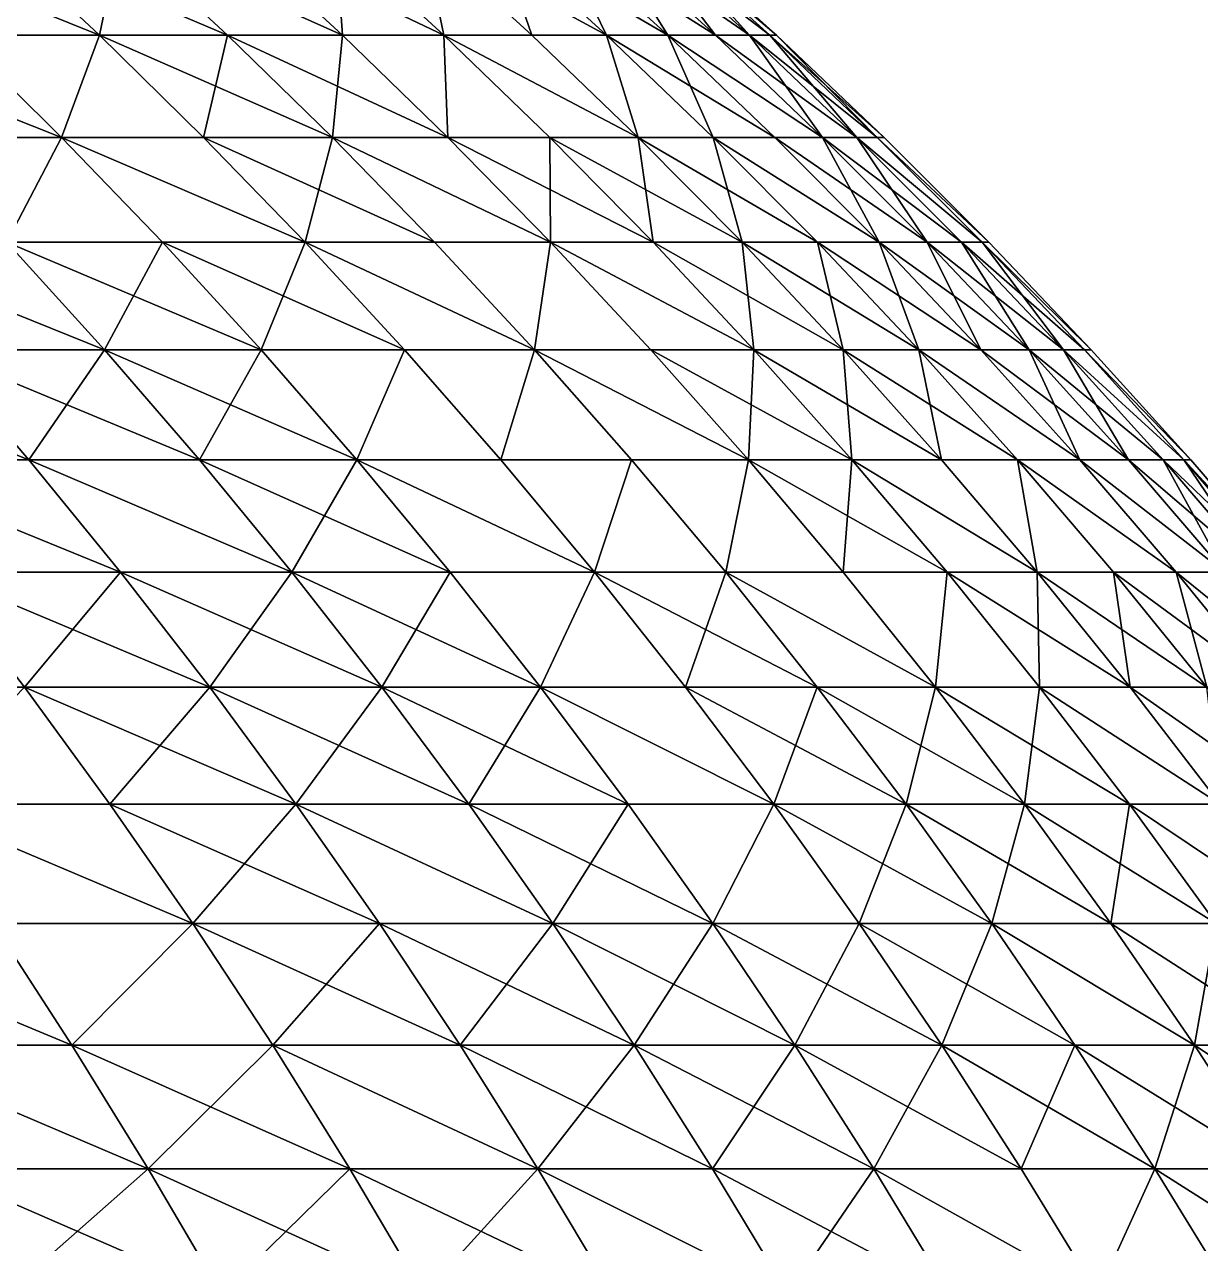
# Model space of a CAD drawing. Header units: millimetres. Extents: x -3250 to 8000, y -3250 to 3250.
# Drawn here: x 7643 to 7801.1, y 424 to 587.9 of the extents above; entities that cross this region are included whole.
import ezdxf

# ---------------------------------------------------------------- set-up
doc = ezdxf.new("R2010")
doc.units = ezdxf.units.MM
doc.header["$MEASUREMENT"] = 0
doc.layers.add('MESH_3D', color=2, linetype='CONTINUOUS')

msp = doc.modelspace()

# ---------------------------------------------------------------- linework, layer by layer
at = {"layer": 'MESH_3D'}
for points in [[(7619.86, 599.82, 2806.61), (7638.77, 599.82, 2877.16), (7653.1, 586.44, 2873.51)], [(7619.86, 599.82, 2806.61), (7653.1, 586.44, 2873.51), (7634.1, 586.44, 2802.61)], [(7638.77, 599.82, 23822.84), (7634.1, 586.44, 23897.39), (7653.1, 586.44, 23826.49)], [(7638.77, 599.82, 2877.16), (7655.9, 599.82, 2948.16), (7670.32, 586.44, 2944.87)], [(7638.77, 599.82, 2877.16), (7670.32, 586.44, 2944.87), (7653.1, 586.44, 2873.51)], [(7655.9, 599.82, 23751.84), (7638.77, 599.82, 23822.84), (7653.1, 586.44, 23826.49)], [(7655.9, 599.82, 23751.84), (7653.1, 586.44, 23826.49), (7670.32, 586.44, 23755.13)], [(7655.9, 599.82, 2948.16), (7685.76, 586.44, 3016.63), (7670.32, 586.44, 2944.87)], [(7655.9, 599.82, 2948.16), (7671.27, 599.82, 3019.56), (7685.76, 586.44, 3016.63)], [(7685.76, 586.44, 23683.37), (7655.9, 599.82, 23751.84), (7670.32, 586.44, 23755.13)], [(7671.27, 599.82, 23680.44), (7655.9, 599.82, 23751.84), (7685.76, 586.44, 23683.37)], [(7671.27, 599.82, 3019.56), (7699.41, 586.44, 3088.76), (7685.76, 586.44, 3016.63)], [(7671.27, 599.82, 3019.56), (7684.85, 599.82, 3091.32), (7699.41, 586.44, 3088.76)], [(7684.85, 599.82, 23608.68), (7671.27, 599.82, 23680.44), (7685.76, 586.44, 23683.37)], [(7684.85, 599.82, 3091.32), (7696.63, 599.82, 3163.4), (7699.41, 586.44, 3088.76)], [(7684.85, 599.82, 23608.68), (7685.76, 586.44, 23683.37), (7699.41, 586.44, 23611.24)], [(7696.63, 599.82, 23536.6), (7684.85, 599.82, 23608.68), (7699.41, 586.44, 23611.24)], [(7696.63, 599.82, 3163.4), (7721.29, 586.44, 3233.91), (7711.25, 586.44, 3161.2)], [(7696.63, 599.82, 3163.4), (7706.61, 599.82, 3235.75), (7721.29, 586.44, 3233.91)], [(7699.41, 586.44, 3088.76), (7696.63, 599.82, 3163.4), (7711.25, 586.44, 3161.2)], [(7696.63, 599.82, 23536.6), (7699.41, 586.44, 23611.24), (7711.25, 586.44, 23538.8)], [(7706.61, 599.82, 23464.25), (7696.63, 599.82, 23536.6), (7711.25, 586.44, 23538.8)], [(7706.61, 599.82, 3235.75), (7714.79, 599.82, 3308.33), (7721.29, 586.44, 3233.91)], [(7706.61, 599.82, 23464.25), (7711.25, 586.44, 23538.8), (7721.29, 586.44, 23466.09)], [(7729.51, 586.44, 23393.14), (7706.61, 599.82, 23464.25), (7721.29, 586.44, 23466.09)], [(7714.79, 599.82, 23391.67), (7706.61, 599.82, 23464.25), (7729.51, 586.44, 23393.14)], [(7714.79, 599.82, 3308.33), (7721.16, 599.82, 3381.09), (7735.91, 586.44, 3379.98)], [(7714.79, 599.82, 3308.33), (7735.91, 586.44, 3379.98), (7729.51, 586.44, 3306.86)], [(7721.29, 586.44, 3233.91), (7714.79, 599.82, 3308.33), (7729.51, 586.44, 3306.86)], [(7721.16, 599.82, 23318.91), (7714.79, 599.82, 23391.67), (7729.51, 586.44, 23393.14)], [(7721.16, 599.82, 3381.09), (7725.71, 599.82, 3453.98), (7740.48, 586.44, 3453.25)], [(7721.16, 599.82, 3381.09), (7740.48, 586.44, 3453.25), (7735.91, 586.44, 3379.98)], [(7721.16, 599.82, 23318.91), (7729.51, 586.44, 23393.14), (7735.91, 586.44, 23320.02)], [(7725.71, 599.82, 23246.02), (7721.16, 599.82, 23318.91), (7735.91, 586.44, 23320.02)], [(7725.71, 599.82, 3453.98), (7728.44, 599.82, 3526.97), (7743.22, 586.44, 3526.6)], [(7725.71, 599.82, 3453.98), (7743.22, 586.44, 3526.6), (7740.48, 586.44, 3453.25)], [(7725.71, 599.82, 23246.02), (7735.91, 586.44, 23320.02), (7740.48, 586.44, 23246.75)], [(7728.44, 599.82, 23173.03), (7725.71, 599.82, 23246.02), (7740.48, 586.44, 23246.75)], [(7728.44, 599.82, 3526.97), (7744.14, 586.44, 3600), (7743.22, 586.44, 3526.6)], [(7728.44, 599.82, 3526.97), (7729.35, 599.82, 3600), (7744.14, 586.44, 3600)], [(7728.44, 599.82, 23173.03), (7740.48, 586.44, 23246.75), (7743.22, 586.44, 23173.4)], [(7728.44, 599.82, 23173.03), (7744.14, 586.44, 23100), (7729.35, 599.82, 23100)], [(7728.44, 599.82, 23173.03), (7743.22, 586.44, 23173.4), (7744.14, 586.44, 23100)], [(7744.14, 586.44, 23100), (7744.14, 586.44, 3600), (7729.35, 599.82, 3600)], [(7729.35, 599.82, 23100), (7744.14, 586.44, 23100), (7729.35, 599.82, 3600)], [(7613.34, 586.44, 2732.2), (7648.01, 572.69, 2798.69), (7627.15, 572.69, 2727.94)], [(7613.34, 586.44, 2732.2), (7634.1, 586.44, 2802.61), (7648.01, 572.69, 2798.69)], [(7634.1, 586.44, 23897.39), (7627.15, 572.69, 23972.06), (7648.01, 572.69, 23901.31)], [(7634.1, 586.44, 2802.61), (7653.1, 586.44, 2873.51), (7648.01, 572.69, 2798.69)], [(7653.1, 586.44, 23826.49), (7634.1, 586.44, 23897.39), (7648.01, 572.69, 23901.31)], [(7648.01, 572.69, 2798.69), (7653.1, 586.44, 2873.51), (7667.1, 572.69, 2869.95)], [(7653.1, 586.44, 23826.49), (7648.01, 572.69, 23901.31), (7667.1, 572.69, 23830.05)], [(7653.1, 586.44, 2873.51), (7670.32, 586.44, 2944.87), (7684.41, 572.69, 2941.65)], [(7653.1, 586.44, 2873.51), (7684.41, 572.69, 2941.65), (7667.1, 572.69, 2869.95)], [(7670.32, 586.44, 23755.13), (7653.1, 586.44, 23826.49), (7667.1, 572.69, 23830.05)], [(7670.32, 586.44, 23755.13), (7667.1, 572.69, 23830.05), (7684.41, 572.69, 23758.35)], [(7670.32, 586.44, 2944.87), (7699.93, 572.69, 3013.77), (7684.41, 572.69, 2941.65)], [(7670.32, 586.44, 2944.87), (7685.76, 586.44, 3016.63), (7699.93, 572.69, 3013.77)], [(7685.76, 586.44, 23683.37), (7670.32, 586.44, 23755.13), (7684.41, 572.69, 23758.35)], [(7685.76, 586.44, 23683.37), (7684.41, 572.69, 23758.35), (7699.93, 572.69, 23686.23)], [(7685.76, 586.44, 3016.63), (7699.41, 586.44, 3088.76), (7699.93, 572.69, 3013.77)], [(7699.41, 586.44, 23611.24), (7685.76, 586.44, 23683.37), (7699.93, 572.69, 23686.23)], [(7699.41, 586.44, 3088.76), (7725.54, 572.69, 3159.05), (7713.64, 572.69, 3086.25)], [(7699.41, 586.44, 3088.76), (7711.25, 586.44, 3161.2), (7725.54, 572.69, 3159.05)], [(7699.93, 572.69, 3013.77), (7699.41, 586.44, 3088.76), (7713.64, 572.69, 3086.25)], [(7699.41, 586.44, 23611.24), (7699.93, 572.69, 23686.23), (7713.64, 572.69, 23613.75)], [(7725.54, 572.69, 23540.95), (7699.41, 586.44, 23611.24), (7713.64, 572.69, 23613.75)], [(7711.25, 586.44, 23538.8), (7699.41, 586.44, 23611.24), (7725.54, 572.69, 23540.95)], [(7711.25, 586.44, 3161.2), (7721.29, 586.44, 3233.91), (7725.54, 572.69, 3159.05)], [(7721.29, 586.44, 23466.09), (7711.25, 586.44, 23538.8), (7725.54, 572.69, 23540.95)], [(7721.29, 586.44, 3233.91), (7729.51, 586.44, 3306.86), (7743.89, 572.69, 3305.42)], [(7721.29, 586.44, 3233.91), (7743.89, 572.69, 3305.42), (7735.63, 572.69, 3232.12)], [(7725.54, 572.69, 3159.05), (7721.29, 586.44, 3233.91), (7735.63, 572.69, 3232.12)], [(7721.29, 586.44, 23466.09), (7725.54, 572.69, 23540.95), (7735.63, 572.69, 23467.88)], [(7729.51, 586.44, 23393.14), (7721.29, 586.44, 23466.09), (7735.63, 572.69, 23467.88)], [(7729.51, 586.44, 3306.86), (7750.32, 572.69, 3378.9), (7743.89, 572.69, 3305.42)], [(7729.51, 586.44, 3306.86), (7735.91, 586.44, 3379.98), (7750.32, 572.69, 3378.9)], [(7729.51, 586.44, 23393.14), (7735.63, 572.69, 23467.88), (7743.89, 572.69, 23394.58)], [(7750.32, 572.69, 23321.1), (7729.51, 586.44, 23393.14), (7743.89, 572.69, 23394.58)], [(7735.91, 586.44, 23320.02), (7729.51, 586.44, 23393.14), (7750.32, 572.69, 23321.1)], [(7735.91, 586.44, 3379.98), (7754.91, 572.69, 3452.53), (7750.32, 572.69, 3378.9)], [(7735.91, 586.44, 3379.98), (7740.48, 586.44, 3453.25), (7754.91, 572.69, 3452.53)], [(7740.48, 586.44, 23246.75), (7735.91, 586.44, 23320.02), (7750.32, 572.69, 23321.1)], [(7740.48, 586.44, 3453.25), (7757.67, 572.69, 3526.24), (7754.91, 572.69, 3452.53)], [(7740.48, 586.44, 3453.25), (7743.22, 586.44, 3526.6), (7757.67, 572.69, 3526.24)], [(7740.48, 586.44, 23246.75), (7750.32, 572.69, 23321.1), (7754.91, 572.69, 23247.47)], [(7743.22, 586.44, 23173.4), (7740.48, 586.44, 23246.75), (7754.91, 572.69, 23247.47)], [(7743.22, 586.44, 3526.6), (7744.14, 586.44, 3600), (7758.59, 572.69, 3600)], [(7743.22, 586.44, 3526.6), (7758.59, 572.69, 3600), (7757.67, 572.69, 3526.24)], [(7743.22, 586.44, 23173.4), (7757.67, 572.69, 23173.76), (7744.14, 586.44, 23100)], [(7743.22, 586.44, 23173.4), (7754.91, 572.69, 23247.47), (7757.67, 572.69, 23173.76)], [(7758.59, 572.69, 23100), (7758.59, 572.69, 3600), (7744.14, 586.44, 3600)], [(7744.14, 586.44, 23100), (7758.59, 572.69, 23100), (7744.14, 586.44, 3600)], [(7757.67, 572.69, 23173.76), (7758.59, 572.69, 23100), (7744.14, 586.44, 23100)], [(7627.15, 572.69, 2727.94), (7648.01, 572.69, 2798.69), (7640.63, 558.59, 2723.78)], [(7648.01, 572.69, 23901.31), (7627.15, 572.69, 23972.06), (7640.63, 558.59, 23976.22)], [(7640.63, 558.59, 2723.78), (7648.01, 572.69, 2798.69), (7661.59, 558.59, 2794.87)], [(7648.01, 572.69, 23901.31), (7640.63, 558.59, 23976.22), (7661.59, 558.59, 23905.13)], [(7648.01, 572.69, 2798.69), (7667.1, 572.69, 2869.95), (7680.77, 558.59, 2866.47)], [(7648.01, 572.69, 2798.69), (7680.77, 558.59, 2866.47), (7661.59, 558.59, 2794.87)], [(7680.77, 558.59, 23833.53), (7648.01, 572.69, 23901.31), (7661.59, 558.59, 23905.13)], [(7667.1, 572.69, 23830.05), (7648.01, 572.69, 23901.31), (7680.77, 558.59, 23833.53)], [(7667.1, 572.69, 2869.95), (7698.16, 558.59, 2938.51), (7680.77, 558.59, 2866.47)], [(7667.1, 572.69, 2869.95), (7684.41, 572.69, 2941.65), (7698.16, 558.59, 2938.51)], [(7684.41, 572.69, 23758.35), (7667.1, 572.69, 23830.05), (7680.77, 558.59, 23833.53)], [(7684.41, 572.69, 23758.35), (7680.77, 558.59, 23833.53), (7698.16, 558.59, 23761.49)], [(7684.41, 572.69, 2941.65), (7699.93, 572.69, 3013.77), (7713.75, 558.59, 3010.97)], [(7684.41, 572.69, 2941.65), (7713.75, 558.59, 3010.97), (7698.16, 558.59, 2938.51)], [(7713.75, 558.59, 23689.03), (7684.41, 572.69, 23758.35), (7698.16, 558.59, 23761.49)], [(7699.93, 572.69, 23686.23), (7684.41, 572.69, 23758.35), (7713.75, 558.59, 23689.03)], [(7699.93, 572.69, 3013.77), (7727.53, 558.59, 3083.8), (7713.75, 558.59, 3010.97)], [(7699.93, 572.69, 3013.77), (7713.64, 572.69, 3086.25), (7727.53, 558.59, 3083.8)], [(7713.64, 572.69, 23613.75), (7699.93, 572.69, 23686.23), (7713.75, 558.59, 23689.03)], [(7713.64, 572.69, 3086.25), (7725.54, 572.69, 3159.05), (7739.49, 558.59, 3156.94)], [(7713.64, 572.69, 3086.25), (7739.49, 558.59, 3156.94), (7727.53, 558.59, 3083.8)], [(7713.64, 572.69, 23613.75), (7713.75, 558.59, 23689.03), (7727.53, 558.59, 23616.2)], [(7725.54, 572.69, 23540.95), (7713.64, 572.69, 23613.75), (7727.53, 558.59, 23616.2)], [(7725.54, 572.69, 3159.05), (7735.63, 572.69, 3232.12), (7749.62, 558.59, 3230.36)], [(7725.54, 572.69, 3159.05), (7749.62, 558.59, 3230.36), (7739.49, 558.59, 3156.94)], [(7725.54, 572.69, 23540.95), (7727.53, 558.59, 23616.2), (7739.49, 558.59, 23543.06)], [(7735.63, 572.69, 23467.88), (7725.54, 572.69, 23540.95), (7739.49, 558.59, 23543.06)], [(7735.63, 572.69, 3232.12), (7743.89, 572.69, 3305.42), (7757.92, 558.59, 3304.02)], [(7735.63, 572.69, 3232.12), (7757.92, 558.59, 3304.02), (7749.62, 558.59, 3230.36)], [(7735.63, 572.69, 23467.88), (7739.49, 558.59, 23543.06), (7749.62, 558.59, 23469.64)], [(7757.92, 558.59, 23395.98), (7735.63, 572.69, 23467.88), (7749.62, 558.59, 23469.64)], [(7743.89, 572.69, 23394.58), (7735.63, 572.69, 23467.88), (7757.92, 558.59, 23395.98)], [(7743.89, 572.69, 3305.42), (7750.32, 572.69, 3378.9), (7764.38, 558.59, 3377.85)], [(7743.89, 572.69, 3305.42), (7764.38, 558.59, 3377.85), (7757.92, 558.59, 3304.02)], [(7750.32, 572.69, 23321.1), (7743.89, 572.69, 23394.58), (7757.92, 558.59, 23395.98)], [(7750.32, 572.69, 3378.9), (7769, 558.59, 3451.82), (7764.38, 558.59, 3377.85)], [(7750.32, 572.69, 3378.9), (7754.91, 572.69, 3452.53), (7769, 558.59, 3451.82)], [(7750.32, 572.69, 23321.1), (7757.92, 558.59, 23395.98), (7764.38, 558.59, 23322.15)], [(7754.91, 572.69, 23247.47), (7750.32, 572.69, 23321.1), (7764.38, 558.59, 23322.15)], [(7754.91, 572.69, 3452.53), (7757.67, 572.69, 3526.24), (7771.77, 558.59, 3525.89)], [(7754.91, 572.69, 3452.53), (7771.77, 558.59, 3525.89), (7769, 558.59, 3451.82)], [(7754.91, 572.69, 23247.47), (7764.38, 558.59, 23322.15), (7769, 558.59, 23248.18)], [(7771.77, 558.59, 23174.11), (7754.91, 572.69, 23247.47), (7769, 558.59, 23248.18)], [(7757.67, 572.69, 23173.76), (7754.91, 572.69, 23247.47), (7771.77, 558.59, 23174.11)], [(7757.67, 572.69, 3526.24), (7758.59, 572.69, 3600), (7772.69, 558.59, 3600)], [(7757.67, 572.69, 3526.24), (7772.69, 558.59, 3600), (7771.77, 558.59, 3525.89)], [(7757.67, 572.69, 23173.76), (7771.77, 558.59, 23174.11), (7772.69, 558.59, 23100)], [(7757.67, 572.69, 23173.76), (7772.69, 558.59, 23100), (7758.59, 572.69, 23100)], [(7758.59, 572.69, 23100), (7772.69, 558.59, 23100), (7772.69, 558.59, 3600)], [(7758.59, 572.69, 23100), (7772.69, 558.59, 3600), (7758.59, 572.69, 3600)], [(7617.9, 558.59, 2653.24), (7640.63, 558.59, 2723.78), (7653.76, 544.14, 2719.73)], [(7617.9, 558.59, 2653.24), (7653.76, 544.14, 2719.73), (7630.93, 544.14, 2648.86)], [(7653.76, 544.14, 23980.27), (7617.9, 558.59, 24046.76), (7630.93, 544.14, 24051.14)], [(7640.63, 558.59, 23976.22), (7617.9, 558.59, 24046.76), (7653.76, 544.14, 23980.27)], [(7640.63, 558.59, 2723.78), (7674.82, 544.14, 2791.15), (7653.76, 544.14, 2719.73)], [(7640.63, 558.59, 2723.78), (7661.59, 558.59, 2794.87), (7674.82, 544.14, 2791.15)], [(7661.59, 558.59, 23905.13), (7640.63, 558.59, 23976.22), (7653.76, 544.14, 23980.27)], [(7661.59, 558.59, 23905.13), (7653.76, 544.14, 23980.27), (7674.82, 544.14, 23908.85)], [(7661.59, 558.59, 2794.87), (7694.09, 544.14, 2863.07), (7674.82, 544.14, 2791.15)], [(7661.59, 558.59, 2794.87), (7680.77, 558.59, 2866.47), (7694.09, 544.14, 2863.07)], [(7680.77, 558.59, 23833.53), (7661.59, 558.59, 23905.13), (7674.82, 544.14, 23908.85)], [(7680.77, 558.59, 23833.53), (7674.82, 544.14, 23908.85), (7694.09, 544.14, 23836.93)], [(7680.77, 558.59, 2866.47), (7698.16, 558.59, 2938.51), (7711.57, 544.14, 2935.45)], [(7680.77, 558.59, 2866.47), (7711.57, 544.14, 2935.45), (7694.09, 544.14, 2863.07)], [(7711.57, 544.14, 23764.55), (7680.77, 558.59, 23833.53), (7694.09, 544.14, 23836.93)], [(7698.16, 558.59, 23761.49), (7680.77, 558.59, 23833.53), (7711.57, 544.14, 23764.55)], [(7698.16, 558.59, 2938.51), (7713.75, 558.59, 3010.97), (7711.57, 544.14, 2935.45)], [(7713.75, 558.59, 23689.03), (7698.16, 558.59, 23761.49), (7711.57, 544.14, 23764.55)], [(7711.57, 544.14, 2935.45), (7713.75, 558.59, 3010.97), (7727.23, 544.14, 3008.25)], [(7713.75, 558.59, 23689.03), (7711.57, 544.14, 23764.55), (7727.23, 544.14, 23691.75)], [(7713.75, 558.59, 3010.97), (7727.53, 558.59, 3083.8), (7741.07, 544.14, 3081.41)], [(7713.75, 558.59, 3010.97), (7741.07, 544.14, 3081.41), (7727.23, 544.14, 3008.25)], [(7741.07, 544.14, 23618.59), (7713.75, 558.59, 23689.03), (7727.23, 544.14, 23691.75)], [(7727.53, 558.59, 23616.2), (7713.75, 558.59, 23689.03), (7741.07, 544.14, 23618.59)], [(7727.53, 558.59, 3083.8), (7739.49, 558.59, 3156.94), (7741.07, 544.14, 3081.41)], [(7753.09, 544.14, 23545.11), (7727.53, 558.59, 23616.2), (7741.07, 544.14, 23618.59)], [(7739.49, 558.59, 23543.06), (7727.53, 558.59, 23616.2), (7753.09, 544.14, 23545.11)], [(7739.49, 558.59, 3156.94), (7749.62, 558.59, 3230.36), (7763.26, 544.14, 3228.65)], [(7739.49, 558.59, 3156.94), (7763.26, 544.14, 3228.65), (7753.09, 544.14, 3154.89)], [(7741.07, 544.14, 3081.41), (7739.49, 558.59, 3156.94), (7753.09, 544.14, 3154.89)], [(7749.62, 558.59, 23469.64), (7739.49, 558.59, 23543.06), (7753.09, 544.14, 23545.11)], [(7749.62, 558.59, 3230.36), (7757.92, 558.59, 3304.02), (7771.6, 544.14, 3302.65)], [(7749.62, 558.59, 3230.36), (7771.6, 544.14, 3302.65), (7763.26, 544.14, 3228.65)], [(7749.62, 558.59, 23469.64), (7753.09, 544.14, 23545.11), (7763.26, 544.14, 23471.35)], [(7757.92, 558.59, 23395.98), (7749.62, 558.59, 23469.64), (7763.26, 544.14, 23471.35)], [(7757.92, 558.59, 3304.02), (7764.38, 558.59, 3377.85), (7778.09, 544.14, 3376.82)], [(7757.92, 558.59, 3304.02), (7778.09, 544.14, 3376.82), (7771.6, 544.14, 3302.65)], [(7757.92, 558.59, 23395.98), (7763.26, 544.14, 23471.35), (7771.6, 544.14, 23397.35)], [(7764.38, 558.59, 23322.15), (7757.92, 558.59, 23395.98), (7771.6, 544.14, 23397.35)], [(7764.38, 558.59, 3377.85), (7769, 558.59, 3451.82), (7782.73, 544.14, 3451.14)], [(7764.38, 558.59, 3377.85), (7782.73, 544.14, 3451.14), (7778.09, 544.14, 3376.82)], [(7764.38, 558.59, 23322.15), (7771.6, 544.14, 23397.35), (7778.09, 544.14, 23323.18)], [(7769, 558.59, 23248.18), (7764.38, 558.59, 23322.15), (7778.09, 544.14, 23323.18)], [(7769, 558.59, 3451.82), (7771.77, 558.59, 3525.89), (7785.51, 544.14, 3525.55)], [(7769, 558.59, 3451.82), (7785.51, 544.14, 3525.55), (7782.73, 544.14, 3451.14)], [(7769, 558.59, 23248.18), (7778.09, 544.14, 23323.18), (7782.73, 544.14, 23248.86)], [(7771.77, 558.59, 23174.11), (7769, 558.59, 23248.18), (7782.73, 544.14, 23248.86)], [(7771.77, 558.59, 3525.89), (7772.69, 558.59, 3600), (7786.44, 544.14, 3600)], [(7771.77, 558.59, 3525.89), (7786.44, 544.14, 3600), (7785.51, 544.14, 3525.55)], [(7771.77, 558.59, 23174.11), (7782.73, 544.14, 23248.86), (7785.51, 544.14, 23174.45)], [(7771.77, 558.59, 23174.11), (7785.51, 544.14, 23174.45), (7786.44, 544.14, 23100)], [(7771.77, 558.59, 23174.11), (7786.44, 544.14, 23100), (7772.69, 558.59, 23100)], [(7786.44, 544.14, 23100), (7786.44, 544.14, 3600), (7772.69, 558.59, 3600)], [(7772.69, 558.59, 23100), (7786.44, 544.14, 23100), (7772.69, 558.59, 3600)], [(7606.34, 544.14, 2578.58), (7643.62, 529.35, 2644.6), (7618.91, 529.35, 2574)], [(7606.34, 544.14, 2578.58), (7630.93, 544.14, 2648.86), (7643.62, 529.35, 2644.6)], [(7630.93, 544.14, 24051.14), (7618.91, 529.35, 24126), (7643.62, 529.35, 24055.4)], [(7630.93, 544.14, 2648.86), (7653.76, 544.14, 2719.73), (7666.55, 529.35, 2715.79)], [(7630.93, 544.14, 2648.86), (7666.55, 529.35, 2715.79), (7643.62, 529.35, 2644.6)], [(7653.76, 544.14, 23980.27), (7630.93, 544.14, 24051.14), (7643.62, 529.35, 24055.4)], [(7653.76, 544.14, 23980.27), (7643.62, 529.35, 24055.4), (7666.55, 529.35, 23984.21)], [(7653.76, 544.14, 2719.73), (7687.7, 529.35, 2787.53), (7666.55, 529.35, 2715.79)], [(7653.76, 544.14, 2719.73), (7674.82, 544.14, 2791.15), (7687.7, 529.35, 2787.53)], [(7674.82, 544.14, 23908.85), (7653.76, 544.14, 23980.27), (7666.55, 529.35, 23984.21)], [(7674.82, 544.14, 23908.85), (7666.55, 529.35, 23984.21), (7687.7, 529.35, 23912.47)], [(7674.82, 544.14, 2791.15), (7694.09, 544.14, 2863.07), (7687.7, 529.35, 2787.53)], [(7694.09, 544.14, 23836.93), (7674.82, 544.14, 23908.85), (7687.7, 529.35, 23912.47)], [(7687.7, 529.35, 2787.53), (7694.09, 544.14, 2863.07), (7707.06, 529.35, 2859.77)], [(7694.09, 544.14, 23836.93), (7687.7, 529.35, 23912.47), (7707.06, 529.35, 23840.23)], [(7694.09, 544.14, 2863.07), (7711.57, 544.14, 2935.45), (7707.06, 529.35, 2859.77)], [(7711.57, 544.14, 23764.55), (7694.09, 544.14, 23836.93), (7707.06, 529.35, 23840.23)], [(7707.06, 529.35, 2859.77), (7711.57, 544.14, 2935.45), (7724.61, 529.35, 2932.48)], [(7711.57, 544.14, 23764.55), (7707.06, 529.35, 23840.23), (7724.61, 529.35, 23767.52)], [(7711.57, 544.14, 2935.45), (7740.35, 529.35, 3005.6), (7724.61, 529.35, 2932.48)], [(7711.57, 544.14, 2935.45), (7727.23, 544.14, 3008.25), (7740.35, 529.35, 3005.6)], [(7740.35, 529.35, 23694.4), (7711.57, 544.14, 23764.55), (7724.61, 529.35, 23767.52)], [(7727.23, 544.14, 23691.75), (7711.57, 544.14, 23764.55), (7740.35, 529.35, 23694.4)], [(7727.23, 544.14, 3008.25), (7741.07, 544.14, 3081.41), (7754.25, 529.35, 3079.09)], [(7727.23, 544.14, 3008.25), (7754.25, 529.35, 3079.09), (7740.35, 529.35, 3005.6)], [(7741.07, 544.14, 23618.59), (7727.23, 544.14, 23691.75), (7740.35, 529.35, 23694.4)], [(7741.07, 544.14, 23618.59), (7740.35, 529.35, 23694.4), (7754.25, 529.35, 23620.91)], [(7741.07, 544.14, 3081.41), (7766.32, 529.35, 3152.9), (7754.25, 529.35, 3079.09)], [(7741.07, 544.14, 3081.41), (7753.09, 544.14, 3154.89), (7766.32, 529.35, 3152.9)], [(7753.09, 544.14, 23545.11), (7741.07, 544.14, 23618.59), (7754.25, 529.35, 23620.91)], [(7753.09, 544.14, 3154.89), (7776.54, 529.35, 3226.99), (7766.32, 529.35, 3152.9)], [(7753.09, 544.14, 3154.89), (7763.26, 544.14, 3228.65), (7776.54, 529.35, 3226.99)], [(7753.09, 544.14, 23545.11), (7754.25, 529.35, 23620.91), (7766.32, 529.35, 23547.1)], [(7763.26, 544.14, 23471.35), (7753.09, 544.14, 23545.11), (7766.32, 529.35, 23547.1)], [(7763.26, 544.14, 3228.65), (7771.6, 544.14, 3302.65), (7784.92, 529.35, 3301.31)], [(7763.26, 544.14, 3228.65), (7784.92, 529.35, 3301.31), (7776.54, 529.35, 3226.99)], [(7763.26, 544.14, 23471.35), (7766.32, 529.35, 23547.1), (7776.54, 529.35, 23473.01)], [(7784.92, 529.35, 23398.69), (7763.26, 544.14, 23471.35), (7776.54, 529.35, 23473.01)], [(7771.6, 544.14, 23397.35), (7763.26, 544.14, 23471.35), (7784.92, 529.35, 23398.69)], [(7771.6, 544.14, 3302.65), (7791.44, 529.35, 3375.82), (7784.92, 529.35, 3301.31)], [(7771.6, 544.14, 3302.65), (7778.09, 544.14, 3376.82), (7791.44, 529.35, 3375.82)], [(7778.09, 544.14, 23323.18), (7771.6, 544.14, 23397.35), (7784.92, 529.35, 23398.69)], [(7778.09, 544.14, 3376.82), (7782.73, 544.14, 3451.14), (7796.1, 529.35, 3450.47)], [(7778.09, 544.14, 3376.82), (7796.1, 529.35, 3450.47), (7791.44, 529.35, 3375.82)], [(7778.09, 544.14, 23323.18), (7784.92, 529.35, 23398.69), (7791.44, 529.35, 23324.18)], [(7782.73, 544.14, 23248.86), (7778.09, 544.14, 23323.18), (7791.44, 529.35, 23324.18)], [(7782.73, 544.14, 3451.14), (7798.89, 529.35, 3525.21), (7796.1, 529.35, 3450.47)], [(7782.73, 544.14, 3451.14), (7785.51, 544.14, 3525.55), (7798.89, 529.35, 3525.21)], [(7782.73, 544.14, 23248.86), (7791.44, 529.35, 23324.18), (7796.1, 529.35, 23249.53)], [(7798.89, 529.35, 23174.79), (7782.73, 544.14, 23248.86), (7796.1, 529.35, 23249.53)], [(7785.51, 544.14, 23174.45), (7782.73, 544.14, 23248.86), (7798.89, 529.35, 23174.79)], [(7785.51, 544.14, 3525.55), (7786.44, 544.14, 3600), (7799.82, 529.35, 3600)], [(7785.51, 544.14, 3525.55), (7799.82, 529.35, 3600), (7798.89, 529.35, 3525.21)], [(7785.51, 544.14, 23174.45), (7798.89, 529.35, 23174.79), (7799.82, 529.35, 23100)], [(7785.51, 544.14, 23174.45), (7799.82, 529.35, 23100), (7786.44, 544.14, 23100)], [(7799.82, 529.35, 23100), (7799.82, 529.35, 3600), (7786.44, 544.14, 3600)], [(7786.44, 544.14, 23100), (7799.82, 529.35, 23100), (7786.44, 544.14, 3600)], [(7618.91, 529.35, 2574), (7655.95, 514.23, 2640.45), (7631.14, 514.23, 2569.55)], [(7618.91, 529.35, 2574), (7643.62, 529.35, 2644.6), (7655.95, 514.23, 2640.45)], [(7655.95, 514.23, 24059.55), (7618.91, 529.35, 24126), (7631.14, 514.23, 24130.45)], [(7643.62, 529.35, 24055.4), (7618.91, 529.35, 24126), (7655.95, 514.23, 24059.55)], [(7643.62, 529.35, 2644.6), (7666.55, 529.35, 2715.79), (7678.98, 514.23, 2711.95)], [(7643.62, 529.35, 2644.6), (7678.98, 514.23, 2711.95), (7655.95, 514.23, 2640.45)], [(7678.98, 514.23, 23988.05), (7643.62, 529.35, 24055.4), (7655.95, 514.23, 24059.55)], [(7666.55, 529.35, 23984.21), (7643.62, 529.35, 24055.4), (7678.98, 514.23, 23988.05)], [(7666.55, 529.35, 2715.79), (7700.23, 514.23, 2784), (7678.98, 514.23, 2711.95)], [(7666.55, 529.35, 2715.79), (7687.7, 529.35, 2787.53), (7700.23, 514.23, 2784)], [(7687.7, 529.35, 23912.47), (7666.55, 529.35, 23984.21), (7678.98, 514.23, 23988.05)], [(7687.7, 529.35, 23912.47), (7678.98, 514.23, 23988.05), (7700.23, 514.23, 23916)], [(7687.7, 529.35, 2787.53), (7707.06, 529.35, 2859.77), (7719.67, 514.23, 2856.56)], [(7687.7, 529.35, 2787.53), (7719.67, 514.23, 2856.56), (7700.23, 514.23, 2784)], [(7719.67, 514.23, 23843.44), (7687.7, 529.35, 23912.47), (7700.23, 514.23, 23916)], [(7707.06, 529.35, 23840.23), (7687.7, 529.35, 23912.47), (7719.67, 514.23, 23843.44)], [(7707.06, 529.35, 2859.77), (7724.61, 529.35, 2932.48), (7719.67, 514.23, 2856.56)], [(7724.61, 529.35, 23767.52), (7707.06, 529.35, 23840.23), (7719.67, 514.23, 23843.44)], [(7719.67, 514.23, 2856.56), (7724.61, 529.35, 2932.48), (7737.3, 514.23, 2929.58)], [(7724.61, 529.35, 23767.52), (7719.67, 514.23, 23843.44), (7737.3, 514.23, 23770.42)], [(7724.61, 529.35, 2932.48), (7740.35, 529.35, 3005.6), (7737.3, 514.23, 2929.58)], [(7740.35, 529.35, 23694.4), (7724.61, 529.35, 23767.52), (7737.3, 514.23, 23770.42)], [(7737.3, 514.23, 2929.58), (7740.35, 529.35, 3005.6), (7753.1, 514.23, 3003.02)], [(7740.35, 529.35, 23694.4), (7737.3, 514.23, 23770.42), (7753.1, 514.23, 23696.98)], [(7740.35, 529.35, 3005.6), (7754.25, 529.35, 3079.09), (7767.06, 514.23, 3076.83)], [(7740.35, 529.35, 3005.6), (7767.06, 514.23, 3076.83), (7753.1, 514.23, 3003.02)], [(7754.25, 529.35, 23620.91), (7740.35, 529.35, 23694.4), (7753.1, 514.23, 23696.98)], [(7754.25, 529.35, 23620.91), (7753.1, 514.23, 23696.98), (7767.06, 514.23, 23623.17)], [(7754.25, 529.35, 3079.09), (7779.18, 514.23, 3150.96), (7767.06, 514.23, 3076.83)], [(7754.25, 529.35, 3079.09), (7766.32, 529.35, 3152.9), (7779.18, 514.23, 3150.96)], [(7779.18, 514.23, 23549.04), (7754.25, 529.35, 23620.91), (7767.06, 514.23, 23623.17)], [(7766.32, 529.35, 23547.1), (7754.25, 529.35, 23620.91), (7779.18, 514.23, 23549.04)], [(7766.32, 529.35, 3152.9), (7776.54, 529.35, 3226.99), (7779.18, 514.23, 3150.96)], [(7776.54, 529.35, 23473.01), (7766.32, 529.35, 23547.1), (7779.18, 514.23, 23549.04)], [(7776.54, 529.35, 3226.99), (7784.92, 529.35, 3301.31), (7797.86, 514.23, 3300.02)], [(7776.54, 529.35, 3226.99), (7797.86, 514.23, 3300.02), (7789.45, 514.23, 3225.37)], [(7779.18, 514.23, 3150.96), (7776.54, 529.35, 3226.99), (7789.45, 514.23, 3225.37)], [(7776.54, 529.35, 23473.01), (7779.18, 514.23, 23549.04), (7789.45, 514.23, 23474.63)], [(7797.86, 514.23, 23399.98), (7776.54, 529.35, 23473.01), (7789.45, 514.23, 23474.63)], [(7784.92, 529.35, 23398.69), (7776.54, 529.35, 23473.01), (7797.86, 514.23, 23399.98)], [(7784.92, 529.35, 3301.31), (7791.44, 529.35, 3375.82), (7804.41, 514.23, 3374.85)], [(7784.92, 529.35, 3301.31), (7804.41, 514.23, 3374.85), (7797.86, 514.23, 3300.02)], [(7804.41, 514.23, 23325.15), (7784.92, 529.35, 23398.69), (7797.86, 514.23, 23399.98)], [(7791.44, 529.35, 23324.18), (7784.92, 529.35, 23398.69), (7804.41, 514.23, 23325.15)], [(7791.44, 529.35, 3375.82), (7796.1, 529.35, 3450.47), (7809.09, 514.23, 3449.82)], [(7791.44, 529.35, 3375.82), (7809.09, 514.23, 3449.82), (7804.41, 514.23, 3374.85)], [(7796.1, 529.35, 23249.53), (7791.44, 529.35, 23324.18), (7804.41, 514.23, 23325.15)], [(7796.1, 529.35, 3450.47), (7811.9, 514.23, 3524.89), (7809.09, 514.23, 3449.82)], [(7796.1, 529.35, 3450.47), (7798.89, 529.35, 3525.21), (7811.9, 514.23, 3524.89)], [(7796.1, 529.35, 23249.53), (7804.41, 514.23, 23325.15), (7809.09, 514.23, 23250.18)], [(7798.89, 529.35, 23174.79), (7796.1, 529.35, 23249.53), (7809.09, 514.23, 23250.18)], [(7798.89, 529.35, 3525.21), (7799.82, 529.35, 3600), (7812.84, 514.23, 3600)], [(7798.89, 529.35, 3525.21), (7812.84, 514.23, 3600), (7811.9, 514.23, 3524.89)], [(7798.89, 529.35, 23174.79), (7809.09, 514.23, 23250.18), (7811.9, 514.23, 23175.11)], [(7798.89, 529.35, 23174.79), (7811.9, 514.23, 23175.11), (7812.84, 514.23, 23100)], [(7798.89, 529.35, 23174.79), (7812.84, 514.23, 23100), (7799.82, 529.35, 23100)], [(7812.84, 514.23, 23100), (7812.84, 514.23, 3600), (7799.82, 529.35, 3600)], [(7799.82, 529.35, 23100), (7812.84, 514.23, 23100), (7799.82, 529.35, 3600)], [(7631.14, 514.23, 24130.45), (7616.33, 498.79, 24205.33), (7643.01, 498.79, 24134.77)], [(7631.14, 514.23, 2569.55), (7667.92, 498.79, 2636.43), (7643.01, 498.79, 2565.23)], [(7631.14, 514.23, 2569.55), (7655.95, 514.23, 2640.45), (7667.92, 498.79, 2636.43)], [(7655.95, 514.23, 24059.55), (7631.14, 514.23, 24130.45), (7643.01, 498.79, 24134.77)], [(7655.95, 514.23, 24059.55), (7643.01, 498.79, 24134.77), (7667.92, 498.79, 24063.57)], [(7655.95, 514.23, 2640.45), (7691.05, 498.79, 2708.23), (7667.92, 498.79, 2636.43)], [(7655.95, 514.23, 2640.45), (7678.98, 514.23, 2711.95), (7691.05, 498.79, 2708.23)], [(7678.98, 514.23, 23988.05), (7655.95, 514.23, 24059.55), (7667.92, 498.79, 24063.57)], [(7678.98, 514.23, 23988.05), (7667.92, 498.79, 24063.57), (7691.05, 498.79, 23991.77)], [(7678.98, 514.23, 2711.95), (7712.39, 498.79, 2780.58), (7691.05, 498.79, 2708.23)], [(7678.98, 514.23, 2711.95), (7700.23, 514.23, 2784), (7712.39, 498.79, 2780.58)], [(7700.23, 514.23, 23916), (7678.98, 514.23, 23988.05), (7691.05, 498.79, 23991.77)], [(7700.23, 514.23, 23916), (7691.05, 498.79, 23991.77), (7712.39, 498.79, 23919.42)], [(7700.23, 514.23, 2784), (7719.67, 514.23, 2856.56), (7712.39, 498.79, 2780.58)], [(7719.67, 514.23, 23843.44), (7700.23, 514.23, 23916), (7712.39, 498.79, 23919.42)], [(7712.39, 498.79, 2780.58), (7719.67, 514.23, 2856.56), (7731.91, 498.79, 2853.44)], [(7719.67, 514.23, 23843.44), (7712.39, 498.79, 23919.42), (7731.91, 498.79, 23846.56)], [(7719.67, 514.23, 2856.56), (7749.61, 498.79, 2926.77), (7731.91, 498.79, 2853.44)], [(7719.67, 514.23, 2856.56), (7737.3, 514.23, 2929.58), (7749.61, 498.79, 2926.77)], [(7737.3, 514.23, 23770.42), (7719.67, 514.23, 23843.44), (7731.91, 498.79, 23846.56)], [(7737.3, 514.23, 23770.42), (7731.91, 498.79, 23846.56), (7749.61, 498.79, 23773.23)], [(7737.3, 514.23, 2929.58), (7765.48, 498.79, 3000.52), (7749.61, 498.79, 2926.77)], [(7737.3, 514.23, 2929.58), (7753.1, 514.23, 3003.02), (7765.48, 498.79, 3000.52)], [(7765.48, 498.79, 23699.48), (7737.3, 514.23, 23770.42), (7749.61, 498.79, 23773.23)], [(7753.1, 514.23, 23696.98), (7737.3, 514.23, 23770.42), (7765.48, 498.79, 23699.48)], [(7753.1, 514.23, 3003.02), (7767.06, 514.23, 3076.83), (7765.48, 498.79, 3000.52)], [(7767.06, 514.23, 23623.17), (7753.1, 514.23, 23696.98), (7765.48, 498.79, 23699.48)], [(7765.48, 498.79, 3000.52), (7767.06, 514.23, 3076.83), (7779.5, 498.79, 3074.63)], [(7767.06, 514.23, 23623.17), (7765.48, 498.79, 23699.48), (7779.5, 498.79, 23625.37)], [(7767.06, 514.23, 3076.83), (7791.67, 498.79, 3149.08), (7779.5, 498.79, 3074.63)], [(7767.06, 514.23, 3076.83), (7779.18, 514.23, 3150.96), (7791.67, 498.79, 3149.08)], [(7779.18, 514.23, 23549.04), (7767.06, 514.23, 23623.17), (7779.5, 498.79, 23625.37)], [(7779.18, 514.23, 3150.96), (7801.99, 498.79, 3223.8), (7791.67, 498.79, 3149.08)], [(7779.18, 514.23, 3150.96), (7789.45, 514.23, 3225.37), (7801.99, 498.79, 3223.8)], [(7779.18, 514.23, 23549.04), (7779.5, 498.79, 23625.37), (7791.67, 498.79, 23550.92)], [(7789.45, 514.23, 23474.63), (7779.18, 514.23, 23549.04), (7791.67, 498.79, 23550.92)], [(7789.45, 514.23, 3225.37), (7797.86, 514.23, 3300.02), (7810.43, 498.79, 3298.76)], [(7789.45, 514.23, 3225.37), (7810.43, 498.79, 3298.76), (7801.99, 498.79, 3223.8)], [(7789.45, 514.23, 23474.63), (7791.67, 498.79, 23550.92), (7801.99, 498.79, 23476.2)], [(7797.86, 514.23, 23399.98), (7789.45, 514.23, 23474.63), (7801.99, 498.79, 23476.2)], [(7797.86, 514.23, 3300.02), (7804.41, 514.23, 3374.85), (7817.01, 498.79, 3373.91)], [(7797.86, 514.23, 3300.02), (7817.01, 498.79, 3373.91), (7810.43, 498.79, 3298.76)], [(7797.86, 514.23, 23399.98), (7801.99, 498.79, 23476.2), (7810.43, 498.79, 23401.24)], [(7804.41, 514.23, 23325.15), (7797.86, 514.23, 23399.98), (7810.43, 498.79, 23401.24)], [(7643.01, 498.79, 24134.77), (7616.33, 498.79, 24205.33), (7627.72, 483.04, 24209.8)], [(7627.72, 483.04, 2490.2), (7643.01, 498.79, 2565.23), (7654.51, 483.04, 2561.04)], [(7643.01, 498.79, 24134.77), (7627.72, 483.04, 24209.8), (7654.51, 483.04, 24138.96)], [(7643.01, 498.79, 2565.23), (7679.52, 483.04, 2632.53), (7654.51, 483.04, 2561.04)], [(7643.01, 498.79, 2565.23), (7667.92, 498.79, 2636.43), (7679.52, 483.04, 2632.53)], [(7667.92, 498.79, 24063.57), (7643.01, 498.79, 24134.77), (7654.51, 483.04, 24138.96)], [(7667.92, 498.79, 24063.57), (7654.51, 483.04, 24138.96), (7679.52, 483.04, 24067.47)], [(7667.92, 498.79, 2636.43), (7691.05, 498.79, 2708.23), (7679.52, 483.04, 2632.53)], [(7702.75, 483.04, 23995.38), (7667.92, 498.79, 24063.57), (7679.52, 483.04, 24067.47)], [(7691.05, 498.79, 23991.77), (7667.92, 498.79, 24063.57), (7702.75, 483.04, 23995.38)], [(7679.52, 483.04, 2632.53), (7691.05, 498.79, 2708.23), (7702.75, 483.04, 2704.62)], [(7691.05, 498.79, 2708.23), (7712.39, 498.79, 2780.58), (7724.17, 483.04, 2777.27)], [(7691.05, 498.79, 2708.23), (7724.17, 483.04, 2777.27), (7702.75, 483.04, 2704.62)], [(7712.39, 498.79, 23919.42), (7691.05, 498.79, 23991.77), (7702.75, 483.04, 23995.38)], [(7712.39, 498.79, 23919.42), (7702.75, 483.04, 23995.38), (7724.17, 483.04, 23922.73)], [(7712.39, 498.79, 2780.58), (7743.77, 483.04, 2850.42), (7724.17, 483.04, 2777.27)], [(7712.39, 498.79, 2780.58), (7731.91, 498.79, 2853.44), (7743.77, 483.04, 2850.42)], [(7743.77, 483.04, 23849.58), (7712.39, 498.79, 23919.42), (7724.17, 483.04, 23922.73)], [(7731.91, 498.79, 23846.56), (7712.39, 498.79, 23919.42), (7743.77, 483.04, 23849.58)], [(7731.91, 498.79, 2853.44), (7749.61, 498.79, 2926.77), (7761.54, 483.04, 2924.05)], [(7731.91, 498.79, 2853.44), (7761.54, 483.04, 2924.05), (7743.77, 483.04, 2850.42)], [(7749.61, 498.79, 23773.23), (7731.91, 498.79, 23846.56), (7743.77, 483.04, 23849.58)], [(7749.61, 498.79, 23773.23), (7743.77, 483.04, 23849.58), (7761.54, 483.04, 23775.95)], [(7749.61, 498.79, 2926.77), (7765.48, 498.79, 3000.52), (7777.48, 483.04, 2998.09)], [(7749.61, 498.79, 2926.77), (7777.48, 483.04, 2998.09), (7761.54, 483.04, 2924.05)], [(7765.48, 498.79, 23699.48), (7749.61, 498.79, 23773.23), (7761.54, 483.04, 23775.95)], [(7765.48, 498.79, 23699.48), (7761.54, 483.04, 23775.95), (7777.48, 483.04, 23701.91)], [(7765.48, 498.79, 3000.52), (7791.56, 483.04, 3072.51), (7777.48, 483.04, 2998.09)], [(7765.48, 498.79, 3000.52), (7779.5, 498.79, 3074.63), (7791.56, 483.04, 3072.51)], [(7779.5, 498.79, 23625.37), (7765.48, 498.79, 23699.48), (7777.48, 483.04, 23701.91)], [(7779.5, 498.79, 23625.37), (7777.48, 483.04, 23701.91), (7791.56, 483.04, 23627.49)], [(7779.5, 498.79, 3074.63), (7803.78, 483.04, 3147.25), (7791.56, 483.04, 3072.51)], [(7779.5, 498.79, 3074.63), (7791.67, 498.79, 3149.08), (7803.78, 483.04, 3147.25)], [(7803.78, 483.04, 23552.75), (7779.5, 498.79, 23625.37), (7791.56, 483.04, 23627.49)], [(7791.67, 498.79, 23550.92), (7779.5, 498.79, 23625.37), (7803.78, 483.04, 23552.75)], [(7791.67, 498.79, 3149.08), (7801.99, 498.79, 3223.8), (7814.13, 483.04, 3222.28)], [(7791.67, 498.79, 3149.08), (7814.13, 483.04, 3222.28), (7803.78, 483.04, 3147.25)], [(7801.99, 498.79, 23476.2), (7791.67, 498.79, 23550.92), (7803.78, 483.04, 23552.75)], [(7627.72, 483.04, 2490.2), (7654.51, 483.04, 2561.04), (7665.64, 466.99, 2556.99)], [(7627.72, 483.04, 2490.2), (7665.64, 466.99, 2556.99), (7638.75, 466.99, 2485.87)], [(7665.64, 466.99, 24143.01), (7627.72, 483.04, 24209.8), (7638.75, 466.99, 24214.13)], [(7654.51, 483.04, 24138.96), (7627.72, 483.04, 24209.8), (7665.64, 466.99, 24143.01)], [(7654.51, 483.04, 2561.04), (7679.52, 483.04, 2632.53), (7690.75, 466.99, 2628.76)], [(7654.51, 483.04, 2561.04), (7690.75, 466.99, 2628.76), (7665.64, 466.99, 2556.99)], [(7679.52, 483.04, 24067.47), (7654.51, 483.04, 24138.96), (7665.64, 466.99, 24143.01)], [(7679.52, 483.04, 24067.47), (7665.64, 466.99, 24143.01), (7690.75, 466.99, 24071.24)], [(7679.52, 483.04, 2632.53), (7702.75, 483.04, 2704.62), (7714.07, 466.99, 2701.13)], [(7679.52, 483.04, 2632.53), (7714.07, 466.99, 2701.13), (7690.75, 466.99, 2628.76)], [(7714.07, 466.99, 23998.87), (7679.52, 483.04, 24067.47), (7690.75, 466.99, 24071.24)], [(7702.75, 483.04, 23995.38), (7679.52, 483.04, 24067.47), (7714.07, 466.99, 23998.87)], [(7702.75, 483.04, 2704.62), (7724.17, 483.04, 2777.27), (7735.57, 466.99, 2774.06)], [(7702.75, 483.04, 2704.62), (7735.57, 466.99, 2774.06), (7714.07, 466.99, 2701.13)], [(7724.17, 483.04, 23922.73), (7702.75, 483.04, 23995.38), (7714.07, 466.99, 23998.87)], [(7724.17, 483.04, 23922.73), (7714.07, 466.99, 23998.87), (7735.57, 466.99, 23925.94)], [(7724.17, 483.04, 2777.27), (7743.77, 483.04, 2850.42), (7735.57, 466.99, 2774.06)], [(7743.77, 483.04, 23849.58), (7724.17, 483.04, 23922.73), (7735.57, 466.99, 23925.94)], [(7735.57, 466.99, 2774.06), (7743.77, 483.04, 2850.42), (7755.25, 466.99, 2847.5)], [(7743.77, 483.04, 23849.58), (7735.57, 466.99, 23925.94), (7755.25, 466.99, 23852.5)], [(7743.77, 483.04, 2850.42), (7761.54, 483.04, 2924.05), (7773.09, 466.99, 2921.41)], [(7743.77, 483.04, 2850.42), (7773.09, 466.99, 2921.41), (7755.25, 466.99, 2847.5)], [(7761.54, 483.04, 23775.95), (7743.77, 483.04, 23849.58), (7755.25, 466.99, 23852.5)], [(7761.54, 483.04, 23775.95), (7755.25, 466.99, 23852.5), (7773.09, 466.99, 23778.59)], [(7761.54, 483.04, 2924.05), (7777.48, 483.04, 2998.09), (7789.09, 466.99, 2995.74)], [(7761.54, 483.04, 2924.05), (7789.09, 466.99, 2995.74), (7773.09, 466.99, 2921.41)], [(7777.48, 483.04, 23701.91), (7761.54, 483.04, 23775.95), (7773.09, 466.99, 23778.59)], [(7777.48, 483.04, 23701.91), (7773.09, 466.99, 23778.59), (7789.09, 466.99, 23704.26)], [(7777.48, 483.04, 2998.09), (7791.56, 483.04, 3072.51), (7803.22, 466.99, 3070.45)], [(7777.48, 483.04, 2998.09), (7803.22, 466.99, 3070.45), (7789.09, 466.99, 2995.74)], [(7791.56, 483.04, 23627.49), (7777.48, 483.04, 23701.91), (7789.09, 466.99, 23704.26)], [(7791.56, 483.04, 23627.49), (7789.09, 466.99, 23704.26), (7803.22, 466.99, 23629.55)], [(7791.56, 483.04, 3072.51), (7815.49, 466.99, 3145.49), (7803.22, 466.99, 3070.45)], [(7791.56, 483.04, 3072.51), (7803.78, 483.04, 3147.25), (7815.49, 466.99, 3145.49)], [(7815.49, 466.99, 23554.51), (7791.56, 483.04, 23627.49), (7803.22, 466.99, 23629.55)], [(7803.78, 483.04, 23552.75), (7791.56, 483.04, 23627.49), (7815.49, 466.99, 23554.51)], [(7610.09, 466.99, 2415.45), (7638.75, 466.99, 2485.87), (7649.4, 450.66, 2481.69)], [(7610.09, 466.99, 2415.45), (7649.4, 450.66, 2481.69), (7620.63, 450.66, 2411)], [(7638.75, 466.99, 24214.13), (7620.63, 450.66, 24289), (7649.4, 450.66, 24218.31)], [(7638.75, 466.99, 2485.87), (7665.64, 466.99, 2556.99), (7649.4, 450.66, 2481.69)], [(7665.64, 466.99, 24143.01), (7638.75, 466.99, 24214.13), (7649.4, 450.66, 24218.31)], [(7649.4, 450.66, 2481.69), (7665.64, 466.99, 2556.99), (7676.39, 450.66, 2553.08)], [(7665.64, 466.99, 24143.01), (7649.4, 450.66, 24218.31), (7676.39, 450.66, 24146.92)], [(7665.64, 466.99, 2556.99), (7701.6, 450.66, 2625.12), (7676.39, 450.66, 2553.08)], [(7665.64, 466.99, 2556.99), (7690.75, 466.99, 2628.76), (7701.6, 450.66, 2625.12)], [(7690.75, 466.99, 24071.24), (7665.64, 466.99, 24143.01), (7676.39, 450.66, 24146.92)], [(7690.75, 466.99, 24071.24), (7676.39, 450.66, 24146.92), (7701.6, 450.66, 24074.88)], [(7690.75, 466.99, 2628.76), (7725, 450.66, 2697.76), (7701.6, 450.66, 2625.12)], [(7690.75, 466.99, 2628.76), (7714.07, 466.99, 2701.13), (7725, 450.66, 2697.76)], [(7714.07, 466.99, 23998.87), (7690.75, 466.99, 24071.24), (7701.6, 450.66, 24074.88)], [(7714.07, 466.99, 23998.87), (7701.6, 450.66, 24074.88), (7725, 450.66, 24002.24)], [(7714.07, 466.99, 2701.13), (7735.57, 466.99, 2774.06), (7746.58, 450.66, 2770.96)], [(7714.07, 466.99, 2701.13), (7746.58, 450.66, 2770.96), (7725, 450.66, 2697.76)], [(7735.57, 466.99, 23925.94), (7714.07, 466.99, 23998.87), (7725, 450.66, 24002.24)], [(7735.57, 466.99, 23925.94), (7725, 450.66, 24002.24), (7746.58, 450.66, 23929.04)], [(7735.57, 466.99, 2774.06), (7755.25, 466.99, 2847.5), (7746.58, 450.66, 2770.96)], [(7766.34, 450.66, 23855.32), (7735.57, 466.99, 23925.94), (7746.58, 450.66, 23929.04)], [(7755.25, 466.99, 23852.5), (7735.57, 466.99, 23925.94), (7766.34, 450.66, 23855.32)], [(7746.58, 450.66, 2770.96), (7755.25, 466.99, 2847.5), (7766.34, 450.66, 2844.68)], [(7755.25, 466.99, 2847.5), (7773.09, 466.99, 2921.41), (7784.25, 450.66, 2918.87)], [(7755.25, 466.99, 2847.5), (7784.25, 450.66, 2918.87), (7766.34, 450.66, 2844.68)], [(7773.09, 466.99, 23778.59), (7755.25, 466.99, 23852.5), (7766.34, 450.66, 23855.32)], [(7773.09, 466.99, 23778.59), (7766.34, 450.66, 23855.32), (7784.25, 450.66, 23781.13)], [(7773.09, 466.99, 2921.41), (7800.3, 450.66, 2993.48), (7784.25, 450.66, 2918.87)], [(7773.09, 466.99, 2921.41), (7789.09, 466.99, 2995.74), (7800.3, 450.66, 2993.48)], [(7800.3, 450.66, 23706.52), (7773.09, 466.99, 23778.59), (7784.25, 450.66, 23781.13)], [(7789.09, 466.99, 23704.26), (7773.09, 466.99, 23778.59), (7800.3, 450.66, 23706.52)], [(7789.09, 466.99, 2995.74), (7803.22, 466.99, 3070.45), (7814.49, 450.66, 3068.46)], [(7789.09, 466.99, 2995.74), (7814.49, 450.66, 3068.46), (7800.3, 450.66, 2993.48)], [(7803.22, 466.99, 23629.55), (7789.09, 466.99, 23704.26), (7800.3, 450.66, 23706.52)], [(7803.22, 466.99, 23629.55), (7800.3, 450.66, 23706.52), (7814.49, 450.66, 23631.54)], [(7620.63, 450.66, 2411), (7659.66, 434.04, 2477.66), (7630.79, 434.04, 2406.72)], [(7620.63, 450.66, 2411), (7649.4, 450.66, 2481.69), (7659.66, 434.04, 2477.66)], [(7659.66, 434.04, 24222.34), (7620.63, 450.66, 24289), (7630.79, 434.04, 24293.28)], [(7649.4, 450.66, 24218.31), (7620.63, 450.66, 24289), (7659.66, 434.04, 24222.34)], [(7649.4, 450.66, 2481.69), (7676.39, 450.66, 2553.08), (7686.76, 434.04, 2549.31)], [(7649.4, 450.66, 2481.69), (7686.76, 434.04, 2549.31), (7659.66, 434.04, 2477.66)], [(7676.39, 450.66, 24146.92), (7649.4, 450.66, 24218.31), (7659.66, 434.04, 24222.34)], [(7676.39, 450.66, 24146.92), (7659.66, 434.04, 24222.34), (7686.76, 434.04, 24150.69)], [(7676.39, 450.66, 2553.08), (7701.6, 450.66, 2625.12), (7712.05, 434.04, 2621.6)], [(7676.39, 450.66, 2553.08), (7712.05, 434.04, 2621.6), (7686.76, 434.04, 2549.31)], [(7712.05, 434.04, 24078.4), (7676.39, 450.66, 24146.92), (7686.76, 434.04, 24150.69)], [(7701.6, 450.66, 24074.88), (7676.39, 450.66, 24146.92), (7712.05, 434.04, 24078.4)], [(7701.6, 450.66, 2625.12), (7735.54, 434.04, 2694.51), (7712.05, 434.04, 2621.6)], [(7701.6, 450.66, 2625.12), (7725, 450.66, 2697.76), (7735.54, 434.04, 2694.51)], [(7725, 450.66, 24002.24), (7701.6, 450.66, 24074.88), (7712.05, 434.04, 24078.4)], [(7725, 450.66, 24002.24), (7712.05, 434.04, 24078.4), (7735.54, 434.04, 24005.49)], [(7725, 450.66, 2697.76), (7746.58, 450.66, 2770.96), (7757.2, 434.04, 2767.97)], [(7725, 450.66, 2697.76), (7757.2, 434.04, 2767.97), (7735.54, 434.04, 2694.51)], [(7746.58, 450.66, 23929.04), (7725, 450.66, 24002.24), (7735.54, 434.04, 24005.49)], [(7746.58, 450.66, 23929.04), (7735.54, 434.04, 24005.49), (7757.2, 434.04, 23932.03)], [(7746.58, 450.66, 2770.96), (7777.03, 434.04, 2841.96), (7757.2, 434.04, 2767.97)], [(7746.58, 450.66, 2770.96), (7766.34, 450.66, 2844.68), (7777.03, 434.04, 2841.96)], [(7766.34, 450.66, 23855.32), (7746.58, 450.66, 23929.04), (7757.2, 434.04, 23932.03)], [(7766.34, 450.66, 23855.32), (7757.2, 434.04, 23932.03), (7777.03, 434.04, 23858.04)], [(7766.34, 450.66, 2844.68), (7784.25, 450.66, 2918.87), (7795, 434.04, 2916.41)], [(7766.34, 450.66, 2844.68), (7795, 434.04, 2916.41), (7777.03, 434.04, 2841.96)], [(7784.25, 450.66, 23781.13), (7766.34, 450.66, 23855.32), (7777.03, 434.04, 23858.04)], [(7784.25, 450.66, 23781.13), (7777.03, 434.04, 23858.04), (7795, 434.04, 23783.59)], [(7784.25, 450.66, 2918.87), (7800.3, 450.66, 2993.48), (7811.11, 434.04, 2991.29)], [(7784.25, 450.66, 2918.87), (7811.11, 434.04, 2991.29), (7795, 434.04, 2916.41)], [(7800.3, 450.66, 23706.52), (7784.25, 450.66, 23781.13), (7795, 434.04, 23783.59)], [(7800.3, 450.66, 23706.52), (7795, 434.04, 23783.59), (7811.11, 434.04, 23708.71)], [(7800.3, 450.66, 2993.48), (7814.49, 450.66, 3068.46), (7825.35, 434.04, 3066.55)], [(7800.3, 450.66, 2993.48), (7825.35, 434.04, 3066.55), (7811.11, 434.04, 2991.29)], [(7814.49, 450.66, 23631.54), (7800.3, 450.66, 23706.52), (7811.11, 434.04, 23708.71)], [(7630.79, 434.04, 2406.72), (7669.54, 417.15, 2473.79), (7640.57, 417.15, 2402.6)], [(7630.79, 434.04, 2406.72), (7659.66, 434.04, 2477.66), (7669.54, 417.15, 2473.79)], [(7659.66, 434.04, 24222.34), (7630.79, 434.04, 24293.28), (7640.57, 417.15, 24297.4)], [(7659.66, 434.04, 24222.34), (7640.57, 417.15, 24297.4), (7669.54, 417.15, 24226.21)], [(7659.66, 434.04, 2477.66), (7686.76, 434.04, 2549.31), (7669.54, 417.15, 2473.79)], [(7696.73, 417.15, 24154.32), (7659.66, 434.04, 24222.34), (7669.54, 417.15, 24226.21)], [(7686.76, 434.04, 24150.69), (7659.66, 434.04, 24222.34), (7696.73, 417.15, 24154.32)], [(7669.54, 417.15, 2473.79), (7686.76, 434.04, 2549.31), (7696.73, 417.15, 2545.68)], [(7686.76, 434.04, 2549.31), (7712.05, 434.04, 2621.6), (7722.11, 417.15, 2618.22)], [(7686.76, 434.04, 2549.31), (7722.11, 417.15, 2618.22), (7696.73, 417.15, 2545.68)], [(7712.05, 434.04, 24078.4), (7686.76, 434.04, 24150.69), (7696.73, 417.15, 24154.32)], [(7712.05, 434.04, 24078.4), (7696.73, 417.15, 24154.32), (7722.11, 417.15, 24081.78)], [(7712.05, 434.04, 2621.6), (7735.54, 434.04, 2694.51), (7745.68, 417.15, 2691.38)], [(7712.05, 434.04, 2621.6), (7745.68, 417.15, 2691.38), (7722.11, 417.15, 2618.22)], [(7745.68, 417.15, 24008.62), (7712.05, 434.04, 24078.4), (7722.11, 417.15, 24081.78)], [(7735.54, 434.04, 24005.49), (7712.05, 434.04, 24078.4), (7745.68, 417.15, 24008.62)], [(7735.54, 434.04, 2694.51), (7767.42, 417.15, 2765.1), (7745.68, 417.15, 2691.38)], [(7735.54, 434.04, 2694.51), (7757.2, 434.04, 2767.97), (7767.42, 417.15, 2765.1)], [(7757.2, 434.04, 23932.03), (7735.54, 434.04, 24005.49), (7745.68, 417.15, 24008.62)], [(7757.2, 434.04, 23932.03), (7745.68, 417.15, 24008.62), (7767.42, 417.15, 23934.9)], [(7757.2, 434.04, 2767.97), (7787.31, 417.15, 2839.34), (7767.42, 417.15, 2765.1)], [(7757.2, 434.04, 2767.97), (7777.03, 434.04, 2841.96), (7787.31, 417.15, 2839.34)], [(7787.31, 417.15, 23860.66), (7757.2, 434.04, 23932.03), (7767.42, 417.15, 23934.9)], [(7777.03, 434.04, 23858.04), (7757.2, 434.04, 23932.03), (7787.31, 417.15, 23860.66)], [(7777.03, 434.04, 2841.96), (7795, 434.04, 2916.41), (7787.31, 417.15, 2839.34)], [(7795, 434.04, 23783.59), (7777.03, 434.04, 23858.04), (7787.31, 417.15, 23860.66)], [(7787.31, 417.15, 2839.34), (7795, 434.04, 2916.41), (7805.34, 417.15, 2914.05)], [(7795, 434.04, 23783.59), (7787.31, 417.15, 23860.66), (7805.34, 417.15, 23785.95)], [(7795, 434.04, 2916.41), (7821.51, 417.15, 2989.19), (7805.34, 417.15, 2914.05)], [(7795, 434.04, 2916.41), (7811.11, 434.04, 2991.29), (7821.51, 417.15, 2989.19)], [(7821.51, 417.15, 23710.81), (7795, 434.04, 23783.59), (7805.34, 417.15, 23785.95)], [(7811.11, 434.04, 23708.71), (7795, 434.04, 23783.59), (7821.51, 417.15, 23710.81)]]:
    msp.add_3dface(points, dxfattribs=at)

doc.saveas('drawing.dxf')
